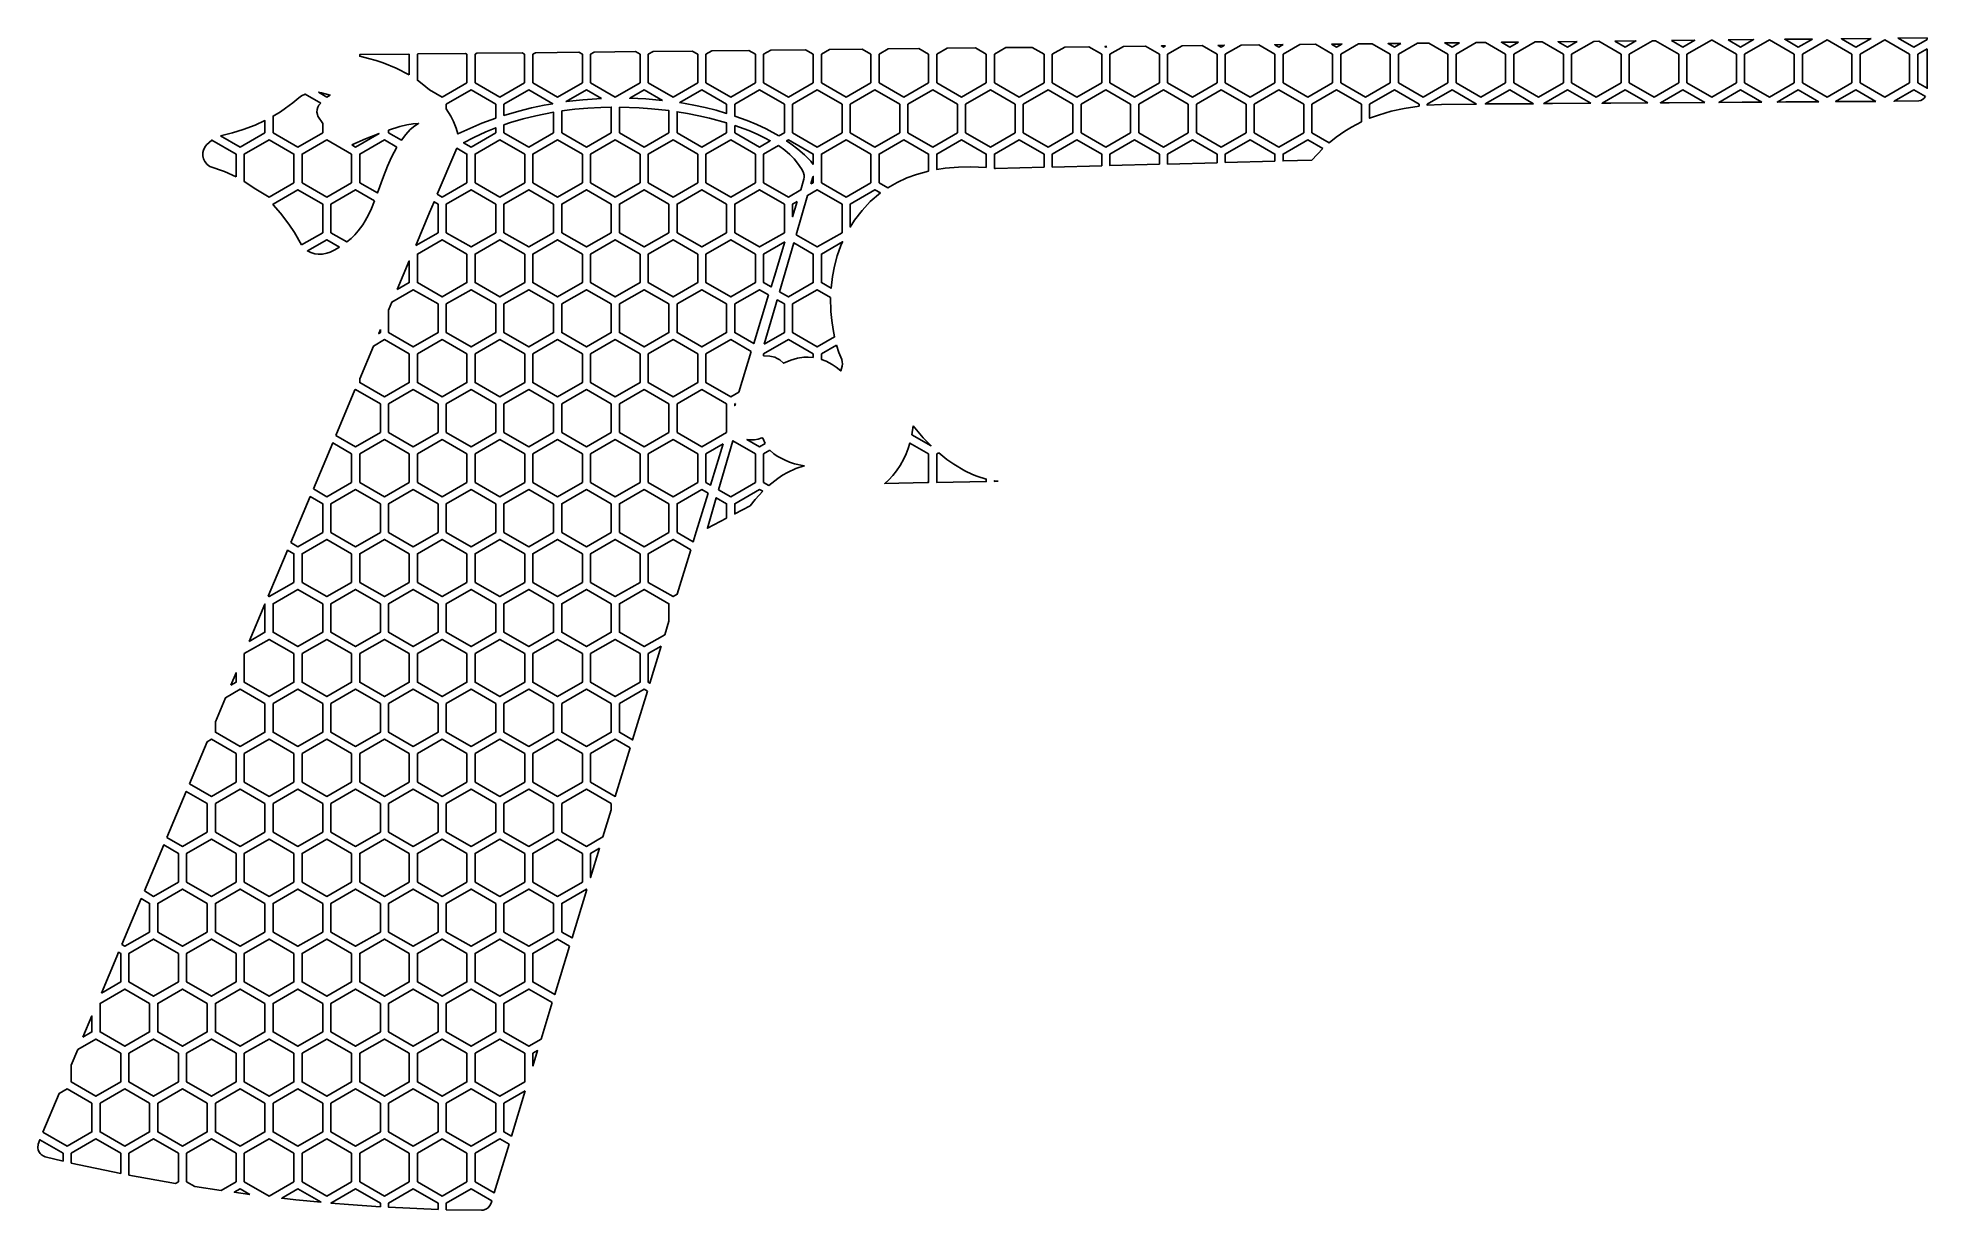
# Model space of a CAD drawing. Header units: millimetres. Extents: x 163 to 279, y -140 to -69.
import ezdxf

# ---------------------------------------------------------------- set-up
doc = ezdxf.new("R2010")
doc.units = ezdxf.units.MM

# ---------------------------------------------------------------- blocks, each defined once
blk = doc.blocks.new('HEX')
blk.add_lwpolyline([(1.516, 0.875), (0, 1.75), (-1.516, 0.875), (-1.516, -0.875), (0, -1.75), (1.516, -0.875)], close=True)

msp = doc.modelspace()

# ---------------------------------------------------------------- linework, layer by layer
for points in [[(203.013, -69.337), (203.355, -69.534), (203.355, -71.284), (201.839, -72.159), (200.324, -71.284), (200.324, -69.534), (200.621, -69.362), (203.013, -69.337)], [(204.218, -69.324), (206.48, -69.299), (206.886, -69.534), (206.886, -71.284), (205.37, -72.159), (203.855, -71.284), (203.855, -69.534), (204.218, -69.324)], [(207.816, -69.285), (209.947, -69.262), (210.417, -69.534), (210.417, -71.284), (208.901, -72.159), (207.386, -71.284), (207.386, -69.534), (207.816, -69.285)], [(211.414, -69.247), (213.414, -69.225), (213.948, -69.534), (213.948, -71.284), (212.432, -72.159), (210.917, -71.284), (210.917, -69.534), (211.414, -69.247)], [(215.012, -69.208), (216.881, -69.188), (217.479, -69.534), (217.479, -71.284), (215.964, -72.159), (214.448, -71.284), (214.448, -69.534), (215.012, -69.208)], [(220.347, -69.151), (221.01, -69.534), (221.01, -71.284), (219.495, -72.159), (217.979, -71.284), (217.979, -69.534), (218.61, -69.17), (220.347, -69.151)], [(223.814, -69.114), (224.541, -69.534), (224.541, -71.284), (223.026, -72.159), (221.51, -71.284), (221.51, -69.534), (222.208, -69.131), (223.814, -69.114)], [(227.281, -69.077), (228.072, -69.534), (228.072, -71.284), (226.557, -72.159), (225.041, -71.284), (225.041, -69.534), (225.805, -69.093), (227.281, -69.077)], [(228.384, -69.065), (228.322, -69.101), (228.263, -69.066), (228.384, -69.065)], [(229.403, -69.054), (230.748, -69.04), (231.603, -69.534), (231.603, -71.284), (230.088, -72.159), (228.572, -71.284), (228.572, -69.534), (229.403, -69.054)], [(231.982, -69.026), (231.853, -69.101), (231.73, -69.029), (231.982, -69.026)], [(233.001, -69.016), (234.215, -69.003), (235.135, -69.534), (235.135, -71.284), (233.619, -72.159), (232.103, -71.284), (232.103, -69.534), (233.001, -69.016)], [(235.58, -68.988), (235.385, -69.101), (235.196, -68.992), (235.58, -68.988)], [(237.681, -68.965), (238.666, -69.534), (238.666, -71.284), (237.15, -72.159), (235.635, -71.284), (235.635, -69.534), (236.599, -68.977), (237.681, -68.965)], [(239.178, -68.949), (238.916, -69.101), (238.663, -68.955), (239.178, -68.949)], [(241.148, -68.928), (242.197, -69.534), (242.197, -71.284), (240.681, -72.159), (239.166, -71.284), (239.166, -69.534), (240.197, -68.938), (241.148, -68.928)], [(242.13, -68.918), (242.775, -68.911), (242.447, -69.101), (242.13, -68.918)], [(244.615, -68.891), (245.728, -69.534), (245.728, -71.284), (244.212, -72.159), (242.697, -71.284), (242.697, -69.534), (243.794, -68.9), (244.615, -68.891)], [(246.373, -68.872), (245.978, -69.101), (245.597, -68.881), (246.373, -68.872)], [(248.082, -68.854), (249.259, -69.534), (249.259, -71.284), (247.743, -72.159), (246.228, -71.284), (246.228, -69.534), (247.392, -68.861), (248.082, -68.854)], [(249.971, -68.834), (249.509, -69.101), (249.064, -68.844), (249.971, -68.834)], [(250.99, -68.823), (251.549, -68.817), (252.79, -69.534), (252.79, -71.284), (251.274, -72.159), (249.759, -71.284), (249.759, -69.534), (250.99, -68.823)], [(253.569, -68.795), (253.04, -69.101), (252.53, -68.806), (253.569, -68.795)], [(255.015, -68.78), (256.321, -69.534), (256.321, -71.284), (254.806, -72.159), (253.29, -71.284), (253.29, -69.534), (254.588, -68.784), (255.015, -68.78)], [(257.167, -68.757), (256.571, -69.101), (255.997, -68.769), (257.167, -68.757)], [(258.482, -68.743), (259.852, -69.534), (259.852, -71.284), (258.337, -72.159), (256.821, -71.284), (256.821, -69.534), (258.186, -68.746), (258.482, -68.743)], [(259.464, -68.732), (260.765, -68.718), (260.102, -69.101), (259.464, -68.732)], [(261.949, -68.706), (263.383, -69.534), (263.383, -71.284), (261.868, -72.159), (260.352, -71.284), (260.352, -69.534), (261.783, -68.707), (261.949, -68.706)], [(262.931, -68.695), (264.362, -68.68), (263.633, -69.101), (262.931, -68.695)], [(265.416, -68.668), (266.914, -69.534), (266.914, -71.284), (265.399, -72.159), (263.883, -71.284), (263.883, -69.534), (265.381, -68.669), (265.416, -68.668)], [(266.398, -68.658), (267.96, -68.641), (267.164, -69.101), (266.398, -68.658)], [(271.558, -68.603), (270.695, -69.101), (269.864, -68.621), (271.558, -68.603)], [(275.156, -68.564), (274.227, -69.101), (273.331, -68.584), (275.156, -68.564)], [(278.585, -68.527), (278.585, -68.623), (277.758, -69.101), (276.798, -68.547), (278.585, -68.527)], [(278.585, -69.201), (278.585, -69.338), (278.585, -71.617), (278.008, -71.284), (278.008, -69.534), (278.585, -69.201)], [(185.699, -70.804), (184.905, -70.389), (184.104, -70.065), (183.665, -69.92), (183.2, -69.788), (182.668, -69.663), (182.668, -69.554), (185.679, -69.522), (185.699, -69.534), (185.699, -70.804)], [(189.146, -69.485), (189.23, -69.534), (189.23, -71.284), (187.715, -72.159), (186.94, -71.712), (186.496, -71.339), (186.199, -71.123), (186.199, -69.534), (186.229, -69.516), (189.146, -69.485)], [(189.827, -69.478), (192.613, -69.448), (192.761, -69.534), (192.761, -71.284), (191.246, -72.159), (189.73, -71.284), (189.73, -69.534), (189.827, -69.478)], [(193.425, -69.439), (196.08, -69.411), (196.293, -69.534), (196.293, -71.284), (194.777, -72.159), (193.261, -71.284), (193.261, -69.534), (193.425, -69.439)], [(197.023, -69.401), (199.547, -69.374), (199.824, -69.534), (199.824, -71.284), (198.308, -72.159), (196.793, -71.284), (196.793, -69.534), (197.023, -69.401)], [(180.293, -72.536), (180.176, -72.656), (180.109, -72.77), (180.06, -72.926), (180.053, -73.09), (180.078, -73.222), (180.115, -73.317), (180.403, -73.779), (180.403, -74.342), (178.887, -75.217), (177.372, -74.342), (177.372, -73.326), (177.823, -73.053), (178.13, -72.846), (178.576, -72.508), (178.94, -72.197), (179.106, -72.081), (179.328, -71.971), (180.293, -72.536)], [(180.143, -71.864), (180.32, -71.895), (180.859, -72.039), (180.653, -72.159), (180.143, -71.864)], [(190.996, -73.447), (190.139, -73.763), (189.404, -74.072), (188.682, -74.411), (188.571, -74.051), (188.403, -73.65), (188.235, -73.322), (187.965, -72.886), (187.965, -72.592), (189.48, -71.717), (190.996, -72.592), (190.996, -73.447)], [(193.962, -72.653), (193.184, -72.818), (192.411, -73.012), (191.496, -73.282), (191.496, -72.592), (193.011, -71.717), (194.476, -72.562), (193.962, -72.653)], [(195.033, -73.004), (195.83, -72.904), (196.627, -72.832), (197.421, -72.788), (198.058, -72.774), (198.058, -74.342), (196.543, -75.217), (195.027, -74.342), (195.033, -73.004)], [(197.454, -72.243), (196.312, -72.318), (195.296, -72.436), (196.543, -71.717), (197.454, -72.243)], [(198.558, -72.774), (199.767, -72.811), (200.529, -72.867), (201.589, -72.986), (201.589, -74.342), (200.074, -75.217), (198.558, -74.342), (198.558, -72.774)], [(201.186, -72.359), (200.177, -72.268), (199.193, -72.225), (200.074, -71.717), (201.186, -72.359)], [(204.476, -72.968), (203.799, -72.798), (203.104, -72.648), (202.25, -72.499), (203.605, -71.717), (205.12, -72.592), (205.12, -73.154), (204.476, -72.968)], [(208.309, -74.539), (207.531, -74.11), (206.97, -73.844), (206.382, -73.597), (205.62, -73.319), (205.62, -72.592), (207.136, -71.717), (208.651, -72.592), (208.651, -74.342), (208.309, -74.539)], [(243.962, -73.68), (243.363, -73.997), (242.956, -74.247), (242.422, -74.621), (241.999, -74.958), (240.931, -74.342), (240.931, -72.592), (242.447, -71.717), (243.962, -72.592), (243.962, -73.68)], [(247.493, -72.71), (246.582, -72.852), (245.792, -73.028), (245.006, -73.255), (244.462, -73.456), (244.462, -72.592), (245.978, -71.717), (247.493, -72.592), (247.493, -72.71)], [(251.013, -72.585), (248.859, -72.605), (247.993, -72.657), (247.993, -72.592), (249.509, -71.717), (251.013, -72.585)], [(254.503, -72.561), (252.078, -72.578), (251.542, -72.581), (253.04, -71.717), (254.503, -72.561)], [(257.993, -72.537), (255.65, -72.553), (255.116, -72.557), (256.571, -71.717), (257.993, -72.537)], [(261.482, -72.514), (259.222, -72.529), (258.689, -72.533), (260.102, -71.717), (261.482, -72.514)], [(264.972, -72.49), (262.795, -72.505), (262.262, -72.508), (263.633, -71.717), (264.972, -72.49)], [(268.462, -72.466), (267.26, -72.474), (265.836, -72.484), (267.164, -71.717), (268.462, -72.466)], [(271.952, -72.442), (269.939, -72.456), (269.409, -72.459), (270.695, -71.717), (271.952, -72.442)], [(275.442, -72.418), (273.512, -72.431), (272.982, -72.435), (274.227, -71.717), (275.442, -72.418)], [(278.475, -72.131), (278.386, -72.237), (278.292, -72.309), (278.186, -72.363), (278.069, -72.394), (276.556, -72.411), (277.758, -71.717), (278.475, -72.131)], [(174.154, -74.523), (174.883, -74.352), (175.535, -74.152), (176.266, -73.871), (176.872, -73.593), (176.872, -74.342), (175.356, -75.217), (174.154, -74.523)], [(184.434, -74.179), (185.132, -73.963), (185.552, -73.858), (185.934, -73.791), (186.267, -73.767), (186.031, -73.915), (185.764, -74.146), (185.486, -74.448), (185.22, -74.796), (184.434, -74.342), (184.434, -74.179)], [(191.89, -73.722), (192.664, -73.493), (193.448, -73.298), (194.527, -73.088), (194.527, -74.342), (193.011, -75.217), (191.496, -74.342), (191.496, -73.858), (191.89, -73.722)], [(202.721, -73.16), (203.413, -73.296), (204.082, -73.449), (205.12, -73.737), (205.12, -74.342), (203.605, -75.217), (202.089, -74.342), (202.089, -73.056), (202.721, -73.16)], [(205.62, -73.897), (206.479, -74.211), (206.997, -74.433), (207.478, -74.664), (207.794, -74.836), (207.136, -75.217), (205.62, -74.342), (205.62, -73.897)], [(175.1, -77.039), (174.402, -76.718), (173.505, -76.399), (173.34, -76.288), (173.185, -76.105), (173.104, -75.933), (173.063, -75.747), (173.067, -75.555), (173.101, -75.412), (173.188, -75.229), (173.298, -75.084), (173.446, -74.929), (173.616, -74.789), (175.106, -75.65), (175.1, -77.039)], [(176.303, -77.802), (175.606, -77.326), (175.606, -75.65), (177.122, -74.775), (178.637, -75.65), (178.637, -77.4), (177.122, -78.275), (176.303, -77.802)], [(182.183, -75.081), (183.031, -74.714), (183.855, -74.387), (182.418, -75.217), (182.183, -75.081)], [(184.947, -75.215), (184.618, -75.828), (184.37, -76.384), (184.122, -77.017), (183.754, -78.027), (182.668, -77.4), (182.668, -75.65), (184.184, -74.775), (184.947, -75.215)], [(189.644, -74.623), (190.377, -74.286), (190.996, -74.038), (190.996, -74.342), (189.48, -75.217), (189.02, -74.951), (189.644, -74.623)], [(208.284, -75.131), (208.676, -75.408), (208.986, -75.668), (209.247, -75.932), (209.458, -76.199), (209.693, -76.545), (209.795, -76.735), (209.856, -76.931), (209.866, -77.067), (209.854, -77.174), (209.655, -77.84), (208.901, -78.275), (207.386, -77.4), (207.386, -75.65), (208.284, -75.131)], [(210.417, -76.279), (210.272, -76.078), (209.886, -75.695), (209.481, -75.346), (209.041, -75.012), (208.787, -74.841), (208.901, -74.775), (210.417, -75.65), (210.417, -76.279)], [(217.479, -76.69), (216.744, -76.891), (216.151, -77.107), (215.564, -77.377), (214.984, -77.709), (214.448, -77.4), (214.448, -75.65), (215.964, -74.775), (217.479, -75.65), (217.479, -76.69)], [(221.01, -76.476), (220.066, -76.429), (219.314, -76.442), (218.495, -76.512), (217.979, -76.589), (217.979, -75.65), (219.495, -74.775), (221.01, -75.65), (221.01, -76.476)], [(224.541, -76.458), (221.578, -76.538), (221.51, -76.529), (221.51, -75.65), (223.026, -74.775), (224.541, -75.65), (224.541, -76.458)], [(228.072, -76.363), (225.041, -76.444), (225.041, -75.65), (226.557, -74.775), (228.072, -75.65), (228.072, -76.363)], [(231.603, -76.268), (228.572, -76.35), (228.572, -75.65), (230.088, -74.775), (231.603, -75.65), (231.603, -76.268)], [(235.135, -76.173), (232.103, -76.255), (232.103, -75.65), (233.619, -74.775), (235.135, -75.65), (235.135, -76.173)], [(238.666, -76.078), (235.635, -76.16), (235.635, -75.65), (237.15, -74.775), (238.666, -75.65), (238.666, -76.078)], [(241.607, -75.309), (240.931, -76.017), (239.166, -76.065), (239.166, -75.65), (240.681, -74.775), (241.607, -75.309)], [(187.416, -78.102), (188.54, -75.428), (188.612, -75.293), (189.23, -75.65), (189.23, -77.4), (187.715, -78.275), (187.416, -78.102)], [(210.281, -77.477), (210.383, -77.126), (210.417, -77.01), (210.417, -77.4), (210.281, -77.477)], [(179.099, -81.211), (178.668, -80.453), (178.331, -79.938), (177.811, -79.255), (177.372, -78.76), (177.372, -78.708), (178.887, -77.833), (180.403, -78.708), (180.403, -80.458), (179.099, -81.211)], [(183.575, -78.508), (183.382, -78.986), (183.211, -79.356), (183.008, -79.73), (182.852, -79.978), (182.582, -80.344), (182.374, -80.581), (182.141, -80.811), (181.888, -81.027), (180.903, -80.458), (180.903, -78.708), (182.418, -77.833), (183.575, -78.508)], [(186.093, -81.25), (186.945, -79.224), (187.221, -78.567), (187.465, -78.708), (187.465, -80.458), (186.093, -81.25)], [(209.441, -78.541), (209.151, -79.487), (209.151, -78.708), (209.441, -78.541)], [(209.375, -80.587), (210.078, -78.173), (210.667, -77.833), (212.182, -78.708), (212.182, -80.458), (210.667, -81.333), (209.375, -80.587)], [(214.531, -78.025), (213.903, -78.559), (213.405, -79.095), (212.952, -79.69), (212.682, -80.112), (212.682, -78.708), (214.198, -77.833), (214.531, -78.025)], [(181.437, -81.344), (181.101, -81.536), (180.858, -81.654), (180.665, -81.722), (180.398, -81.772), (180.129, -81.778), (179.93, -81.752), (179.677, -81.68), (179.468, -81.575), (180.653, -80.891), (181.437, -81.344)], [(208.684, -81.016), (208.042, -83.117), (207.84, -83.778), (207.386, -83.516), (207.386, -81.766), (208.684, -81.016)], [(208.358, -84.077), (209.231, -81.081), (210.417, -81.766), (210.417, -83.516), (208.901, -84.391), (208.358, -84.077)], [(212.115, -81.242), (211.887, -81.877), (211.713, -82.513), (211.59, -83.147), (211.507, -83.857), (210.917, -83.516), (210.917, -81.766), (212.211, -81.018), (212.115, -81.242)], [(184.962, -83.941), (185.699, -82.187), (185.699, -83.516), (184.962, -83.941)], [(184.434, -85.198), (184.642, -84.704), (185.949, -83.949), (187.465, -84.824), (187.465, -86.574), (185.949, -87.449), (184.434, -86.574), (184.434, -85.198)], [(207.69, -84.269), (206.781, -87.244), (205.62, -86.574), (205.62, -84.824), (207.136, -83.949), (207.69, -84.269)], [(211.478, -84.417), (211.496, -85.276), (211.549, -85.842), (211.629, -86.38), (211.722, -86.84), (210.667, -87.449), (209.151, -86.574), (209.151, -84.824), (210.667, -83.949), (211.478, -84.417)], [(207.423, -87.283), (208.131, -84.854), (208.214, -84.571), (208.651, -84.824), (208.651, -86.574), (207.423, -87.283)], [(183.934, -86.388), (183.934, -86.574), (183.831, -86.633), (183.934, -86.388)], [(182.668, -89.4), (183.51, -87.396), (184.184, -87.007), (185.699, -87.882), (185.699, -89.632), (184.184, -90.507), (182.668, -89.632), (182.668, -89.4)], [(206.631, -87.735), (205.873, -90.216), (205.37, -90.507), (203.855, -89.632), (203.855, -87.882), (205.37, -87.007), (206.631, -87.735)], [(210.417, -88.102), (210.101, -88.078), (209.85, -88.085), (209.456, -88.141), (209.041, -88.26), (208.605, -88.447), (208.375, -88.248), (208.211, -88.153), (208.06, -88.088), (207.754, -88.01), (207.386, -87.996), (207.386, -87.882), (208.901, -87.007), (210.417, -87.882), (210.417, -88.102)], [(211.85, -87.343), (211.991, -87.788), (212.161, -88.232), (212.197, -88.372), (212.208, -88.495), (212.197, -88.637), (212.105, -88.921), (211.818, -88.689), (211.572, -88.524), (211.205, -88.329), (210.917, -88.218), (210.917, -87.882), (211.85, -87.343)], [(181.211, -92.868), (182.379, -90.087), (182.418, -90.065), (183.934, -90.94), (183.934, -92.69), (182.418, -93.565), (181.211, -92.868)], [(205.117, -92.692), (203.605, -93.565), (202.089, -92.69), (202.089, -90.94), (203.605, -90.065), (205.12, -90.94), (205.117, -92.692)], [(205.659, -90.918), (205.62, -91.044), (205.62, -90.94), (205.659, -90.918)], [(216.536, -92.292), (217.152, -93.023), (217.629, -93.507), (216.46, -92.832), (216.536, -92.292)], [(179.832, -96.149), (181.016, -93.332), (182.168, -93.998), (182.168, -95.748), (180.653, -96.623), (179.832, -96.149)], [(204.902, -93.393), (204.134, -95.909), (203.855, -95.748), (203.855, -93.998), (204.902, -93.393)], [(204.63, -96.195), (205.503, -93.199), (206.886, -93.998), (206.886, -95.748), (205.37, -96.623), (204.63, -96.195)], [(207.471, -93.371), (207.136, -93.565), (206.358, -93.116), (206.572, -93.135), (206.822, -93.13), (207.042, -93.097), (207.28, -93.027), (207.33, -93.043), (207.471, -93.371)], [(217.401, -95.76), (214.795, -95.809), (215.036, -95.592), (215.288, -95.321), (215.507, -95.045), (215.736, -94.706), (215.962, -94.305), (216.104, -94.003), (216.234, -93.672), (216.34, -93.34), (217.479, -93.998), (217.479, -95.748), (217.401, -95.76)], [(207.773, -93.774), (208.008, -93.987), (208.216, -94.135), (208.653, -94.373), (208.977, -94.505), (209.277, -94.604), (209.871, -94.737), (209.345, -94.904), (208.851, -95.133), (208.542, -95.313), (208.251, -95.508), (207.71, -95.935), (207.386, -95.748), (207.386, -93.998), (207.773, -93.774)], [(218.096, -93.93), (218.6, -94.335), (219.015, -94.627), (219.689, -95.03), (220.171, -95.26), (220.421, -95.362), (221.01, -95.547), (221.01, -95.692), (217.979, -95.748), (217.979, -93.998), (218.096, -93.93)], [(221.744, -95.679), (221.51, -95.683), (221.51, -95.649), (221.744, -95.679)], [(178.453, -99.43), (179.637, -96.614), (180.403, -97.056), (180.403, -98.806), (178.887, -99.681), (178.453, -99.43)], [(203.984, -96.4), (203.259, -98.772), (203.075, -99.375), (202.089, -98.806), (202.089, -97.056), (203.605, -96.181), (203.984, -96.4)], [(205.12, -97.934), (203.943, -98.551), (204.486, -96.69), (205.12, -97.056), (205.12, -97.934)], [(207.328, -96.292), (206.871, -96.786), (206.561, -97.178), (205.62, -97.671), (205.62, -97.056), (207.136, -96.181), (207.328, -96.292)], [(202.925, -99.866), (202.091, -102.593), (201.839, -102.739), (200.324, -101.864), (200.324, -100.114), (201.839, -99.239), (202.925, -99.866)], [(177.074, -102.711), (178.171, -100.1), (178.258, -99.895), (178.637, -100.114), (178.637, -101.864), (177.122, -102.739), (177.074, -102.711)], [(201.589, -104.236), (201.335, -105.069), (200.074, -105.797), (198.558, -104.922), (198.558, -103.172), (200.074, -102.297), (201.589, -103.172), (201.589, -104.236)], [(175.913, -105.476), (176.872, -103.193), (176.872, -104.922), (175.913, -105.476)], [(201.121, -105.77), (200.427, -108.04), (200.324, -107.98), (200.324, -106.23), (201.121, -105.77)], [(174.781, -108.167), (175.106, -107.395), (175.106, -107.98), (174.781, -108.167)], [(173.841, -110.406), (174.461, -108.93), (175.356, -108.413), (176.872, -109.288), (176.872, -111.038), (175.356, -111.913), (173.841, -111.038), (173.841, -110.406)], [(200.277, -108.53), (199.671, -110.513), (199.368, -111.505), (198.558, -111.038), (198.558, -109.288), (200.074, -108.413), (200.277, -108.53)], [(172.248, -114.196), (173.33, -111.621), (173.591, -111.471), (175.106, -112.346), (175.106, -114.096), (173.591, -114.971), (172.248, -114.196)], [(199.218, -111.996), (198.309, -114.97), (196.793, -114.096), (196.793, -112.346), (198.308, -111.471), (199.218, -111.996)], [(170.869, -117.477), (172.053, -114.66), (173.341, -115.404), (173.341, -117.154), (171.825, -118.029), (170.869, -117.477)], [(198.058, -115.793), (197.553, -117.445), (196.543, -118.029), (195.027, -117.154), (195.027, -115.404), (196.543, -114.529), (198.058, -115.404), (198.058, -115.793)], [(169.49, -120.758), (170.674, -117.942), (171.575, -118.462), (171.575, -120.212), (170.059, -121.087), (169.49, -120.758)], [(197.339, -118.146), (196.793, -119.934), (196.793, -118.462), (197.339, -118.146)], [(168.111, -124.039), (169.295, -121.223), (169.809, -121.52), (169.809, -123.27), (168.294, -124.145), (168.111, -124.039)], [(196.571, -120.661), (195.661, -123.636), (195.027, -123.27), (195.027, -121.52), (196.543, -120.645), (196.571, -120.661)], [(195.511, -124.127), (194.602, -127.102), (193.261, -126.328), (193.261, -124.578), (194.777, -123.703), (195.511, -124.127)], [(166.863, -127.01), (167.803, -124.773), (167.916, -124.504), (168.044, -124.578), (168.044, -126.328), (166.863, -127.01)], [(194.452, -127.593), (193.771, -129.822), (193.011, -130.261), (191.496, -129.386), (191.496, -127.636), (193.011, -126.761), (194.452, -127.593)], [(165.732, -129.701), (166.278, -128.401), (166.278, -129.386), (165.732, -129.701)], [(165.41, -130.467), (166.528, -129.819), (168.044, -130.694), (168.044, -132.444), (166.528, -133.319), (165.013, -132.444), (165.013, -131.413), (165.41, -130.467)], [(193.261, -131.491), (193.261, -130.694), (193.557, -130.523), (193.261, -131.491)], [(163.285, -135.524), (164.28, -133.155), (164.763, -132.877), (166.278, -133.752), (166.278, -135.502), (164.763, -136.377), (163.285, -135.524)], [(192.801, -132.999), (191.955, -135.767), (191.496, -135.502), (191.496, -133.752), (192.801, -132.999)], [(164.513, -137.299), (163.423, -137.035), (163.291, -136.977), (163.179, -136.895), (163.108, -136.819), (163.035, -136.704), (162.997, -136.609), (162.969, -136.474), (162.983, -136.265), (163.09, -135.988), (164.513, -136.81), (164.513, -137.299)], [(168.044, -138.054), (165.013, -137.414), (165.013, -136.81), (166.528, -135.935), (168.044, -136.81), (168.044, -138.054)], [(171.398, -138.662), (168.544, -138.151), (168.544, -136.81), (170.059, -135.935), (171.575, -136.81), (171.575, -138.56), (171.398, -138.662)], [(174.184, -139.092), (172.582, -138.852), (172.075, -138.56), (172.075, -136.81), (173.591, -135.935), (175.106, -136.81), (175.106, -138.56), (174.184, -139.092)], [(191.805, -136.258), (190.896, -139.233), (189.73, -138.56), (189.73, -136.81), (191.246, -135.935), (191.805, -136.258)], [(175.943, -139.332), (174.988, -139.205), (175.356, -138.993), (175.943, -139.332)], [(180.309, -139.814), (178.763, -139.662), (177.893, -139.567), (178.887, -138.993), (180.309, -139.814)], [(183.934, -140.093), (181.974, -139.957), (180.903, -139.868), (182.418, -138.993), (183.934, -139.868), (183.934, -140.093)], [(187.465, -140.254), (184.434, -140.123), (184.434, -139.868), (185.949, -138.993), (187.465, -139.868), (187.465, -140.254)], [(190.703, -139.865), (190.629, -140.021), (190.518, -140.149), (190.376, -140.241), (190.213, -140.291), (190.112, -140.301), (187.965, -140.268), (187.965, -139.868), (189.48, -138.993), (190.746, -139.724), (190.703, -139.865)]]:
    msp.add_lwpolyline(points, close=True)

# ---------------------------------------------------------------- block references
for p in [(268.93, -70.409), (272.461, -70.409), (275.992, -70.409), (210.667, -73.467), (214.198, -73.467), (217.729, -73.467), (221.26, -73.467), (224.791, -73.467), (228.322, -73.467), (231.853, -73.467), (235.385, -73.467), (238.916, -73.467), (180.653, -76.525), (191.246, -76.525), (194.777, -76.525), (198.308, -76.525), (201.839, -76.525), (205.37, -76.525), (212.432, -76.525), (189.48, -79.583), (193.011, -79.583), (196.543, -79.583), (200.074, -79.583), (203.605, -79.583), (207.136, -79.583), (187.715, -82.641), (191.246, -82.641), (194.777, -82.641), (198.308, -82.641), (201.839, -82.641), (205.37, -82.641), (189.48, -85.699), (193.011, -85.699), (196.543, -85.699), (200.074, -85.699), (203.605, -85.699), (187.715, -88.757), (191.246, -88.757), (194.777, -88.757), (198.308, -88.757), (201.839, -88.757), (185.949, -91.815), (189.48, -91.815), (193.011, -91.815), (196.543, -91.815), (200.074, -91.815), (184.184, -94.873), (187.715, -94.873), (191.246, -94.873), (194.777, -94.873), (198.308, -94.873), (201.839, -94.873), (182.418, -97.931), (185.949, -97.931), (189.48, -97.931), (193.011, -97.931), (196.543, -97.931), (200.074, -97.931), (180.653, -100.989), (184.184, -100.989), (187.715, -100.989), (191.246, -100.989), (194.777, -100.989), (198.308, -100.989), (178.887, -104.047), (182.418, -104.047), (185.949, -104.047), (189.48, -104.047), (193.011, -104.047), (196.543, -104.047), (177.122, -107.105), (180.653, -107.105), (184.184, -107.105), (187.715, -107.105), (191.246, -107.105), (194.777, -107.105), (198.308, -107.105), (178.887, -110.163), (182.418, -110.163), (185.949, -110.163), (189.48, -110.163), (193.011, -110.163), (196.543, -110.163), (177.122, -113.221), (180.653, -113.221), (184.184, -113.221), (187.715, -113.221), (191.246, -113.221), (194.777, -113.221), (175.356, -116.279), (178.887, -116.279), (182.418, -116.279), (185.949, -116.279), (189.48, -116.279), (193.011, -116.279), (173.591, -119.337), (177.122, -119.337), (180.653, -119.337), (184.184, -119.337), (187.715, -119.337), (191.246, -119.337), (194.777, -119.337), (171.825, -122.395), (175.356, -122.395), (178.887, -122.395), (182.418, -122.395), (185.949, -122.395), (189.48, -122.395), (193.011, -122.395), (170.059, -125.453), (173.591, -125.453), (177.122, -125.453), (180.653, -125.453), (184.184, -125.453), (187.715, -125.453), (191.246, -125.453), (168.294, -128.511), (171.825, -128.511), (175.356, -128.511), (178.887, -128.511), (182.418, -128.511), (185.949, -128.511), (189.48, -128.511), (170.059, -131.569), (173.591, -131.569), (177.122, -131.569), (180.653, -131.569), (184.184, -131.569), (187.715, -131.569), (191.246, -131.569), (168.294, -134.627), (171.825, -134.627), (175.356, -134.627), (178.887, -134.627), (182.418, -134.627), (185.949, -134.627), (189.48, -134.627), (177.122, -137.685), (180.653, -137.685), (184.184, -137.685), (187.715, -137.685)]:
    msp.add_blockref('HEX', p)

doc.saveas('drawing.dxf')
